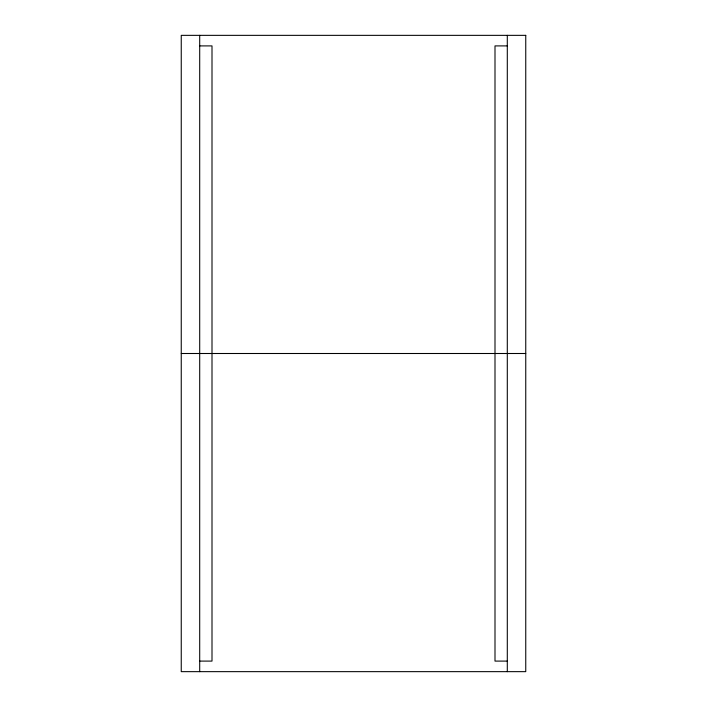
<?xml version="1.0" encoding="UTF-8"?>
<svg xmlns="http://www.w3.org/2000/svg" width="707" height="707" viewBox="0 0 707 707"><rect width="100%" height="100%" fill="white"/><g stroke="black" fill="none" stroke-linecap="round" stroke-linejoin="round"><path stroke-width="1.06" d="M199.701 45.902L212.003 45.902L212.003 661.098L199.701 661.098M507.299 45.902L494.997 45.902L494.997 661.098L507.299 661.098M181.248 353.5L525.752 353.5M507.299 35.35L507.299 671.65M199.701 35.35L199.701 671.65M525.752 35.35L181.248 35.35L181.248 671.65L525.752 671.65L525.752 35.35"/></g></svg>
